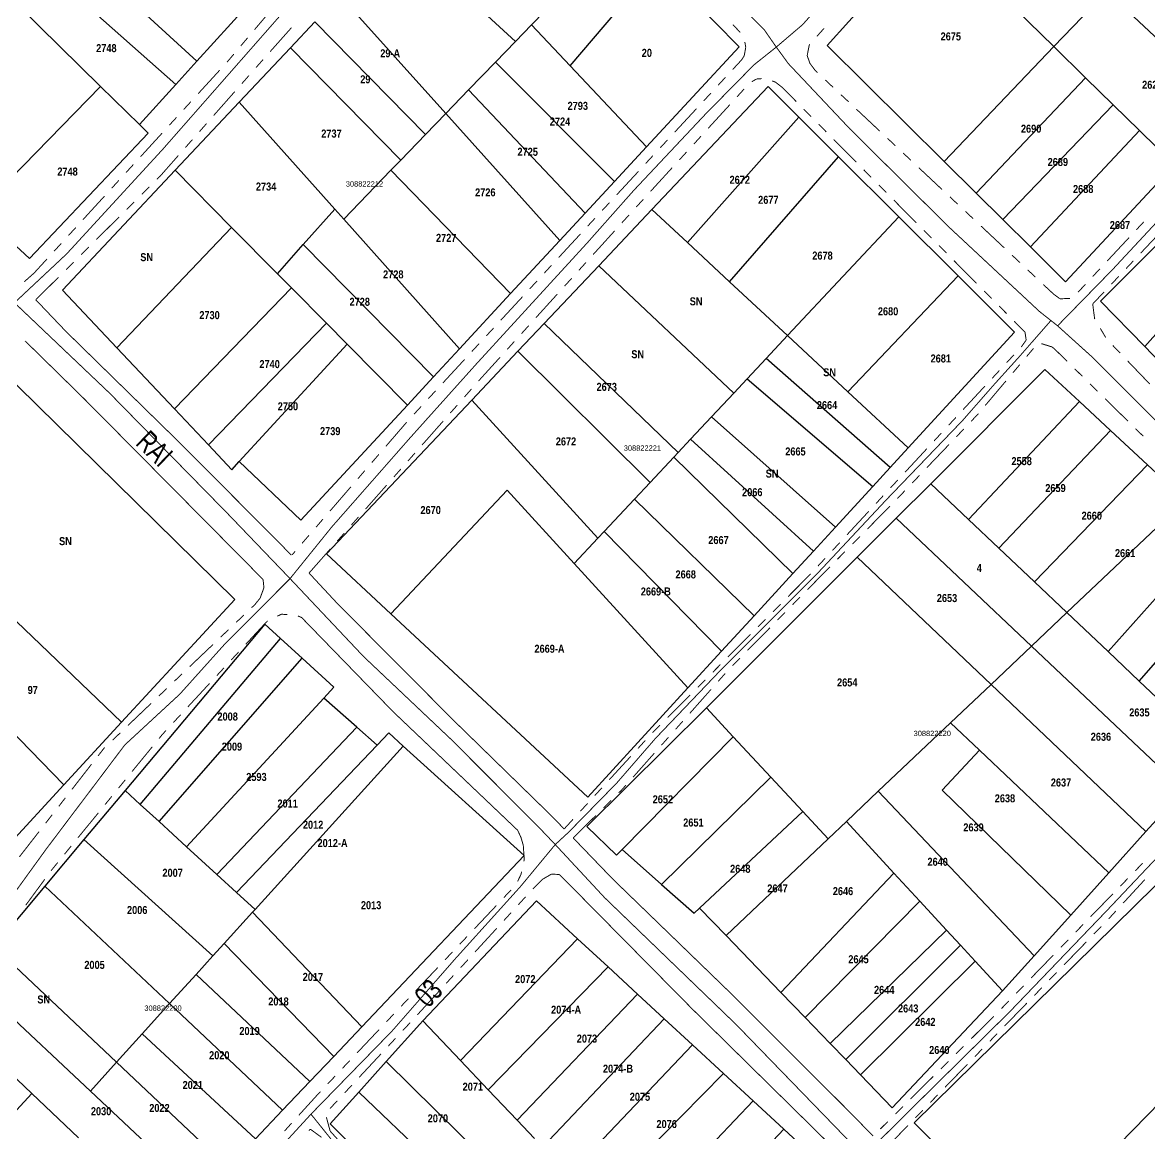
# Model space of a CAD drawing. Extents: x 204296 to 206006, y 4860262 to 4862155.
# Drawn here: x 205217.3 to 205428.5, y 4861196.7 to 4861404.8 of the extents above; entities that cross this region are included whole.
import ezdxf
from ezdxf.enums import TextEntityAlignment as Align

# ---------------------------------------------------------------- set-up
doc = ezdxf.new("R2010")
doc.units = 0
doc.header["$LTSCALE"] = 1.5
doc.header["$MEASUREMENT"] = 0
doc.linetypes.add('TRACO_25', pattern=[8, 3, -1, 1, -1, 1, -1])
for name, color, linetype in [('CD-MALHA-LOTES', 40, 'CONTINUOUS'), ('CD_TXT_QUADRA', 7, 'CONTINUOUS'), ('RU-QUADRAS', 6, 'CONTINUOUS'), ('SV-EIXO-RUA-N-PAV', 6, 'CONTINUOUS'), ('SV-EIXO-RUA-PAV', 20, 'CONTINUOUS'), ('SV-RUA-NAO-PAV-S-GUIA-C-GUIA', 7, 'CONTINUOUS'), ('SV-RUA-PAVIM-S-GUIA-C-GUIA', 7, 'CONTINUOUS'), ('SV-TXT-RUA-N-PAV-S-GUIA-C-GUIA', 7, 'CONTINUOUS'), ('SV-TXT-RUA-PAV-S-GUIA-C-GUIA', 7, 'CONTINUOUS'), ('Th_NmrPot', 1, 'CONTINUOUS')]:
    doc.layers.add(name, color=color, linetype=linetype)
doc.styles.add('ARIAL', font='ARIAL.TTF')
doc.styles.add('MONOTXT', font='ARIAL.TTF', dxfattribs={"height": 0.2})
doc.styles.get("Standard").update_dxf_attribs({"font": 'swisscbo.ttf'})

msp = doc.modelspace()

# ---------------------------------------------------------------- linework, layer by layer
at = {"layer": 'CD-MALHA-LOTES', "linetype": 'Continuous'}
for p, q in [((205387.97, 4861422.54), (205368.16, 4861400.54)), ((205410.65, 4861400.32), (205387.97, 4861422.54)), ((205287.73, 4861421.51), (205309.73, 4861401.31)), ((205250.01, 4861397.62), (205226.63, 4861418.95)), ((205319.94, 4861396.73), (205336.3, 4861415.88)), ((205351.63, 4861400.28), (205336.3, 4861415.88)), ((205222.37, 4861414.24), (205246.03, 4861393.24)), ((205320.37, 4861412.31), (205312.72, 4861404.4)), ((205276.81, 4861409.92), (205296.66, 4861387.8)), ((205420.56, 4861410.67), (205410.65, 4861400.32)), ((205420.56, 4861410.67), (205443.5, 4861389.12)), ((205231.96, 4861392.87), (205216.65, 4861407.91)), ((205250.01, 4861397.62), (205259.53, 4861408.07)), ((205272.13, 4861404.95), (205267.55, 4861400.09)), ((205292.86, 4861383.87), (205272.13, 4861404.95)), ((205312.72, 4861404.4), (205309.73, 4861401.31)), ((205319.94, 4861396.73), (205312.72, 4861404.4)), ((205309.73, 4861401.31), (205305.95, 4861397.41)), ((205267.55, 4861400.09), (205257.94, 4861389.89)), ((205288.21, 4861379.06), (205267.55, 4861400.09)), ((205334.26, 4861381.53), (205351.63, 4861400.28)), ((205368.16, 4861400.54), (205390.07, 4861378.82)), ((205390.07, 4861378.82), (205410.65, 4861400.32)), ((205410.65, 4861400.32), (205416.59, 4861394.49)), ((205246.03, 4861393.24), (205250.01, 4861397.62)), ((205305.95, 4861397.41), (205300.92, 4861392.21)), ((205328.26, 4861375.05), (205305.95, 4861397.41)), ((205334.26, 4861381.53), (205319.94, 4861396.73)), ((205209.07, 4861369.43), (205231.96, 4861392.87)), ((205231.96, 4861392.87), (205239.21, 4861385.74)), ((205239.21, 4861385.74), (205246.03, 4861393.24)), ((205357.07, 4861392.86), (205335.28, 4861369.8)), ((205362.84, 4861387.11), (205357.07, 4861392.86)), ((205416.59, 4861394.49), (205396.06, 4861372.89)), ((205416.59, 4861394.49), (205421.76, 4861389.43)), ((205300.92, 4861392.21), (205296.66, 4861387.8)), ((205322.75, 4861369.1), (205300.92, 4861392.21)), ((205257.94, 4861389.89), (205245.93, 4861377.15)), ((205275.83, 4861369.89), (205257.94, 4861389.89)), ((205421.76, 4861389.43), (205401.08, 4861367.91)), ((205421.76, 4861389.43), (205426.68, 4861384.61)), ((205296.66, 4861387.8), (205292.86, 4861383.87)), ((205318.04, 4861364.01), (205296.66, 4861387.8)), ((205341.95, 4861363.61), (205362.84, 4861387.11)), ((205370.29, 4861379.68), (205362.84, 4861387.11)), ((205218.62, 4861360.62), (205240.85, 4861384.13)), ((205240.85, 4861384.13), (205239.21, 4861385.74)), ((205426.68, 4861384.61), (205406.24, 4861362.8)), ((205426.68, 4861384.61), (205433.27, 4861378.15)), ((205288.21, 4861379.06), (205292.86, 4861383.87)), ((205328.26, 4861375.05), (205334.26, 4861381.53)), ((205286.36, 4861377.15), (205288.21, 4861379.06)), ((205349.86, 4861356.26), (205370.29, 4861379.68)), ((205381.59, 4861368.43), (205370.29, 4861379.68)), ((205390.07, 4861378.82), (205396.06, 4861372.89)), ((205412.83, 4861356.27), (205433.27, 4861378.15)), ((205245.93, 4861377.15), (205224.79, 4861354.71)), ((205256.51, 4861366.46), (205245.93, 4861377.15)), ((205277.51, 4861368.01), (205286.36, 4861377.15)), ((205286.36, 4861377.15), (205308.81, 4861354.05)), ((205322.75, 4861369.1), (205328.26, 4861375.05)), ((205396.06, 4861372.89), (205401.08, 4861367.91)), ((205438.91, 4861372.23), (205419.4, 4861352.66)), ((205209.07, 4861369.43), (205218.62, 4861360.62)), ((205269.94, 4861363.22), (205275.83, 4861369.89)), ((205275.83, 4861369.89), (205277.51, 4861368.01)), ((205335.28, 4861369.8), (205325.34, 4861359.28)), ((205335.28, 4861369.8), (205341.95, 4861363.61)), ((205277.51, 4861368.01), (205299.24, 4861343.72)), ((205318.04, 4861364.01), (205322.75, 4861369.1)), ((205360.72, 4861346.17), (205381.59, 4861368.43)), ((205392.71, 4861357.35), (205381.59, 4861368.43)), ((205401.08, 4861367.91), (205406.24, 4861362.8)), ((205234.97, 4861343.91), (205256.51, 4861366.46)), ((205265.12, 4861357.77), (205256.51, 4861366.46)), ((205446.27, 4861365.19), (205427.67, 4861344.11)), ((205265.12, 4861357.77), (205269.94, 4861363.22)), ((205269.94, 4861363.22), (205294.34, 4861338.43)), ((205308.81, 4861354.05), (205318.04, 4861364.01)), ((205341.95, 4861363.61), (205349.86, 4861356.26)), ((205406.24, 4861362.8), (205412.83, 4861356.27)), ((205325.34, 4861359.28), (205315.1, 4861348.43)), ((205350.62, 4861335.39), (205325.34, 4861359.28)), ((205267.76, 4861355.11), (205265.12, 4861357.77)), ((205372.02, 4861335.67), (205392.71, 4861357.35)), ((205403.27, 4861346.83), (205392.71, 4861357.35)), ((205224.79, 4861354.71), (205234.97, 4861343.91)), ((205245.79, 4861332.44), (205267.76, 4861355.11)), ((205274.3, 4861348.49), (205267.76, 4861355.11)), ((205349.86, 4861356.26), (205360.72, 4861346.17)), ((205299.24, 4861343.72), (205308.81, 4861354.05)), ((205419.4, 4861352.66), (205427.67, 4861344.11)), ((205252.18, 4861325.68), (205274.3, 4861348.49)), ((205278.18, 4861344.57), (205274.3, 4861348.49)), ((205315.1, 4861348.43), (205310.18, 4861343.23)), ((205315.1, 4861348.43), (205340.19, 4861324.25)), ((205356.73, 4861341.9), (205360.72, 4861346.17)), ((205360.72, 4861346.17), (205372.02, 4861335.67)), ((205383.35, 4861325.15), (205403.27, 4861346.83)), ((205234.97, 4861343.91), (205245.79, 4861332.44)), ((205257.95, 4861322.58), (205278.18, 4861344.57)), ((205289.47, 4861333.17), (205278.18, 4861344.57)), ((205427.67, 4861344.11), (205433.95, 4861337.59)), ((205294.34, 4861338.43), (205299.24, 4861343.72)), ((205310.18, 4861343.23), (205301.53, 4861334.07)), ((205310.18, 4861343.23), (205334.96, 4861318.67)), ((205356.73, 4861341.9), (205353.12, 4861338.06)), ((205379.97, 4861321.46), (205356.73, 4861341.9)), ((205212.12, 4861340.88), (205257.08, 4861296.75)), ((205408.96, 4861339.81), (205387.56, 4861318.42)), ((205415.44, 4861333.8), (205408.96, 4861339.81)), ((205289.47, 4861333.17), (205294.34, 4861338.43)), ((205353.12, 4861338.06), (205350.62, 4861335.39)), ((205353.12, 4861338.06), (205376.69, 4861317.89)), ((205350.62, 4861335.39), (205346.44, 4861330.93)), ((205372.02, 4861335.67), (205383.35, 4861325.15)), ((205301.53, 4861334.07), (205274.31, 4861305.27)), ((205325.14, 4861308.19), (205301.53, 4861334.07)), ((205394.62, 4861311.73), (205415.44, 4861333.8)), ((205421.24, 4861328.41), (205415.44, 4861333.8)), ((205245.79, 4861332.44), (205252.18, 4861325.68)), ((205269.47, 4861311.58), (205289.47, 4861333.17)), ((205346.44, 4861330.93), (205342.52, 4861326.75)), ((205346.44, 4861330.93), (205369.69, 4861310.27)), ((205400.32, 4861306.34), (205421.24, 4861328.41)), ((205428.18, 4861321.97), (205421.24, 4861328.41)), ((205252.18, 4861325.68), (205256.54, 4861321.05)), ((205342.52, 4861326.75), (205340.19, 4861324.25)), ((205342.52, 4861326.75), (205365.59, 4861305.8)), ((205379.97, 4861321.46), (205383.35, 4861325.15)), ((205339.38, 4861323.39), (205334.96, 4861318.67)), ((205340.19, 4861324.25), (205339.38, 4861323.39)), ((205339.38, 4861323.39), (205361.73, 4861301.61)), ((205256.54, 4861321.05), (205257.95, 4861322.58)), ((205257.95, 4861322.58), (205269.47, 4861311.58)), ((205376.69, 4861317.89), (205379.97, 4861321.46)), ((205406.98, 4861300.03), (205428.18, 4861321.97)), ((205435.31, 4861315.35), (205428.18, 4861321.97)), ((205334.96, 4861318.67), (205332.03, 4861315.55)), ((205308.15, 4861317.19), (205286.37, 4861294.04)), ((205320.71, 4861303.48), (205308.15, 4861317.19)), ((205369.69, 4861310.27), (205376.69, 4861317.89)), ((205387.56, 4861318.42), (205381.1, 4861311.97)), ((205387.56, 4861318.42), (205394.62, 4861311.73)), ((205332.03, 4861315.55), (205326.31, 4861309.44)), ((205332.03, 4861315.55), (205354.45, 4861293.68)), ((205413.07, 4861294.27), (205435.31, 4861315.35)), ((205365.59, 4861305.8), (205369.69, 4861310.27)), ((205381.1, 4861311.97), (205373.75, 4861304.63)), ((205406.45, 4861288), (205381.1, 4861311.97)), ((205394.62, 4861311.73), (205400.32, 4861306.34)), ((205325.14, 4861308.19), (205320.71, 4861303.48)), ((205326.31, 4861309.44), (205325.14, 4861308.19)), ((205326.31, 4861309.44), (205348.34, 4861287.02)), ((205420.78, 4861286.97), (205441.23, 4861309.86)), ((205400.32, 4861306.34), (205406.98, 4861300.03)), ((205274.31, 4861305.27), (205286.37, 4861294.04)), ((205373.75, 4861304.63), (205345.51, 4861276.41)), ((205361.73, 4861301.61), (205365.59, 4861305.8)), ((205373.75, 4861304.63), (205398.85, 4861280.81)), ((205426.61, 4861281.45), (205446.92, 4861304.57)), ((205320.71, 4861303.48), (205342.05, 4861280.18)), ((205354.45, 4861293.68), (205361.73, 4861301.61)), ((205406.98, 4861300.03), (205413.07, 4861294.27)), ((205235.86, 4861273.72), (205213.15, 4861295.53)), ((205257.08, 4861296.75), (205235.86, 4861273.72)), ((205286.37, 4861294.04), (205323.25, 4861259.71)), ((205348.34, 4861287.02), (205354.45, 4861293.68)), ((205406.45, 4861288), (205413.07, 4861294.27)), ((205413.07, 4861294.27), (205420.78, 4861286.97)), ((205262.75, 4861292.12), (205236.53, 4861260.91)), ((205265.68, 4861289.43), (205262.75, 4861292.12)), ((205239.36, 4861258.32), (205265.68, 4861289.43)), ((205269.73, 4861285.71), (205265.68, 4861289.43)), ((205342.05, 4861280.18), (205348.34, 4861287.02)), ((205406.45, 4861288), (205398.85, 4861280.81)), ((205434.94, 4861261.05), (205406.45, 4861288)), ((205420.78, 4861286.97), (205426.61, 4861281.45)), ((205242.9, 4861255.1), (205269.73, 4861285.71)), ((205275.66, 4861280.27), (205269.73, 4861285.71)), ((205202.98, 4861284.64), (205225.06, 4861262)), ((205384.44, 4861198.69), (205469.96, 4861282.72)), ((205398.85, 4861280.81), (205391.27, 4861273.63)), ((205398.85, 4861280.81), (205427.89, 4861253.23)), ((205426.61, 4861281.45), (205433.19, 4861275.22)), ((205273.78, 4861278.24), (205275.66, 4861280.27)), ((205323.25, 4861259.71), (205342.05, 4861280.18)), ((205248.05, 4861250.4), (205273.78, 4861278.24)), ((205279.97, 4861272.8), (205273.78, 4861278.24)), ((205345.4, 4861276.3), (205323.12, 4861254.19)), ((205345.51, 4861276.41), (205345.4, 4861276.3)), ((205350.54, 4861271), (205345.51, 4861276.41)), ((205225.06, 4861262), (205235.86, 4861273.72)), ((205253.72, 4861245.22), (205279.97, 4861272.8)), ((205283.78, 4861269.44), (205279.97, 4861272.8)), ((205377.72, 4861260.79), (205391.27, 4861273.63)), ((205391.27, 4861273.63), (205396.69, 4861268.49)), ((205285.97, 4861271.73), (205283.78, 4861269.44)), ((205288.69, 4861269.27), (205285.97, 4861271.73)), ((205329.74, 4861249.91), (205350.54, 4861271)), ((205357.58, 4861263.44), (205350.54, 4861271)), ((205257.42, 4861241.84), (205283.78, 4861269.44)), ((205260.91, 4861238.66), (205288.69, 4861269.27)), ((205311.37, 4861248.78), (205288.69, 4861269.27)), ((205396.69, 4861268.49), (205389.69, 4861261.02)), ((205396.69, 4861268.49), (205420.94, 4861245.5)), ((205214.48, 4861250.52), (205225.06, 4861262)), ((205337.11, 4861243.35), (205357.58, 4861263.44)), ((205363.57, 4861257), (205357.58, 4861263.44)), ((205236.53, 4861260.91), (205228.82, 4861251.74)), ((205236.53, 4861260.91), (205239.36, 4861258.32)), ((205371.76, 4861255.15), (205377.72, 4861260.79)), ((205406.94, 4861229.96), (205377.72, 4861260.79)), ((205389.69, 4861261.02), (205413.78, 4861237.55)), ((205427.89, 4861253.23), (205434.94, 4861261.05)), ((205239.36, 4861258.32), (205242.9, 4861255.1)), ((205344.23, 4861238.9), (205363.57, 4861257)), ((205368.32, 4861251.89), (205363.57, 4861257)), ((205368.32, 4861251.89), (205371.76, 4861255.15)), ((205380.66, 4861245.47), (205371.76, 4861255.15)), ((205242.9, 4861255.1), (205248.05, 4861250.4)), ((205323.12, 4861254.19), (205328.66, 4861248.82)), ((205420.94, 4861245.5), (205427.89, 4861253.23)), ((205228.82, 4861251.74), (205221.52, 4861243.04)), ((205253.01, 4861229.95), (205228.82, 4861251.74)), ((205349.19, 4861233.77), (205368.32, 4861251.89)), ((205248.05, 4861250.4), (205253.72, 4861245.22)), ((205328.66, 4861248.82), (205329.74, 4861249.91)), ((205329.74, 4861249.91), (205337.11, 4861243.35)), ((205280.91, 4861216.67), (205311.37, 4861248.78)), ((205253.72, 4861245.22), (205257.42, 4861241.84)), ((205380.66, 4861245.47), (205359.48, 4861223.11)), ((205385.53, 4861240.19), (205380.66, 4861245.47)), ((205413.78, 4861237.55), (205420.94, 4861245.5)), ((205221.52, 4861243.04), (205211.97, 4861231.68)), ((205244.88, 4861221), (205221.52, 4861243.04)), ((205337.11, 4861243.35), (205343.2, 4861237.93)), ((205257.42, 4861241.84), (205260.91, 4861238.66)), ((205260.91, 4861238.66), (205260.43, 4861238.13)), ((205313.67, 4861240.24), (205292.34, 4861217.75)), ((205321.33, 4861233.16), (205313.67, 4861240.24)), ((205343.2, 4861237.93), (205344.23, 4861238.9)), ((205344.23, 4861238.9), (205349.19, 4861233.77)), ((205385.53, 4861240.19), (205364.02, 4861218.4)), ((205390.51, 4861234.78), (205385.53, 4861240.19)), ((205260.43, 4861238.13), (205255.14, 4861232.3)), ((205260.43, 4861238.13), (205280.91, 4861216.67)), ((205406.94, 4861229.96), (205413.78, 4861237.55)), ((205368.7, 4861213.56), (205390.51, 4861234.78)), ((205393.14, 4861231.93), (205390.51, 4861234.78)), ((205255.14, 4861232.3), (205253.01, 4861229.95)), ((205255.14, 4861232.3), (205275.64, 4861211.11)), ((205299.42, 4861210.32), (205321.33, 4861233.16)), ((205327.07, 4861227.87), (205321.33, 4861233.16)), ((205349.19, 4861233.77), (205359.48, 4861223.11)), ((205393.14, 4861231.93), (205371.61, 4861210.54)), ((205395.88, 4861228.96), (205393.14, 4861231.93)), ((205234.93, 4861210.03), (205211.97, 4861231.68)), ((205253.01, 4861229.95), (205249.84, 4861226.46)), ((205401, 4861223.4), (205406.94, 4861229.96)), ((205458.05, 4861230.64), (205405.87, 4861177.35)), ((205304.61, 4861204.87), (205327.07, 4861227.87)), ((205332.61, 4861222.76), (205327.07, 4861227.87)), ((205395.88, 4861228.96), (205374.41, 4861207.64)), ((205401, 4861223.4), (205395.88, 4861228.96)), ((205230.03, 4861204.62), (205207.17, 4861226.06)), ((205249.84, 4861226.46), (205244.88, 4861221)), ((205249.84, 4861226.46), (205271.15, 4861206.38)), ((205310.02, 4861199.19), (205332.61, 4861222.76)), ((205337.61, 4861218.15), (205332.61, 4861222.76)), ((205359.48, 4861223.11), (205364.02, 4861218.4)), ((205380.35, 4861201.49), (205401, 4861223.4)), ((205244.88, 4861221), (205239.73, 4861215.32)), ((205244.88, 4861221), (205266.06, 4861201.02)), ((205291.78, 4861217.16), (205285.5, 4861210.16)), ((205292.34, 4861217.75), (205291.78, 4861217.16)), ((205292.34, 4861217.75), (205299.42, 4861210.32)), ((205314.82, 4861194.16), (205337.61, 4861218.15)), ((205342.87, 4861213.29), (205337.61, 4861218.15)), ((205364.02, 4861218.4), (205368.7, 4861213.56)), ((205234.93, 4861210.03), (205239.73, 4861215.32)), ((205239.73, 4861215.32), (205260.96, 4861195.64)), ((205275.64, 4861211.11), (205280.91, 4861216.67)), ((205319.75, 4861188.98), (205342.87, 4861213.29)), ((205348.73, 4861207.89), (205342.87, 4861213.29)), ((205368.7, 4861213.56), (205371.61, 4861210.54)), ((205271.15, 4861206.38), (205275.64, 4861211.11)), ((205213.5, 4861209.48), (205219.06, 4861204.19)), ((205234.93, 4861210.03), (205230.03, 4861204.62)), ((205234.93, 4861210.03), (205255.87, 4861190.28)), ((205285.5, 4861210.16), (205280.35, 4861204.43)), ((205285.5, 4861210.16), (205306.9, 4861189.09)), ((205299.42, 4861210.32), (205304.61, 4861204.87)), ((205371.61, 4861210.54), (205374.41, 4861207.64)), ((205324.81, 4861183.67), (205348.73, 4861207.89)), ((205354.25, 4861202.8), (205348.73, 4861207.89)), ((205374.41, 4861207.64), (205380.35, 4861201.49)), ((205230.03, 4861204.62), (205250.91, 4861185.04)), ((205266.06, 4861201.02), (205271.15, 4861206.38)), ((205280.35, 4861204.43), (205275.01, 4861198.48)), ((205280.35, 4861204.43), (205296.35, 4861189.11)), ((205304.61, 4861204.87), (205310.02, 4861199.19)), ((205219.06, 4861204.19), (205198.64, 4861181.96)), ((205219.06, 4861204.19), (205227.83, 4861195.86)), ((205330.46, 4861177.75), (205354.25, 4861202.8)), ((205360.03, 4861197.46), (205354.25, 4861202.8)), ((205260.96, 4861195.64), (205266.06, 4861201.02)), ((205275.01, 4861198.48), (205290.62, 4861183.04)), ((205310.02, 4861199.19), (205313.3, 4861195.75)), ((205405.87, 4861177.35), (205384.44, 4861198.69)), ((205335.86, 4861172.07), (205360.03, 4861197.46)), ((205367.92, 4861190.18), (205360.03, 4861197.46))]:
    msp.add_line(p, q, dxfattribs=at)
at = {"layer": 'RU-QUADRAS', "linetype": 'Continuous', "const_width": 0.01}
for points in [[(205368.16, 4861400.54), (205387.97, 4861422.54), (205397.12, 4861432.69), (205414.21, 4861451.67), (205419.44, 4861457.48), (205426.88, 4861465.75), (205431.49, 4861470.86), (205437.02, 4861477.01), (205443.42, 4861484.11), (205449.19, 4861490.51), (205473.3, 4861465.77), (205494.63, 4861443.89), (205476.73, 4861424.71), (205470.31, 4861417.83), (205465.08, 4861412.23), (205450.24, 4861396.34), (205443.5, 4861389.12), (205433.27, 4861378.15), (205412.83, 4861356.27), (205406.24, 4861362.8), (205401.08, 4861367.91), (205396.06, 4861372.89), (205390.07, 4861378.82), (205368.16, 4861400.54)], [(205274.31, 4861305.27), (205301.53, 4861334.07), (205310.18, 4861343.23), (205315.1, 4861348.43), (205325.34, 4861359.28), (205335.28, 4861369.8), (205357.07, 4861392.86), (205362.84, 4861387.11), (205370.29, 4861379.68), (205381.59, 4861368.43), (205392.71, 4861357.35), (205403.27, 4861346.83), (205383.35, 4861325.15), (205379.97, 4861321.46), (205376.69, 4861317.89), (205369.69, 4861310.27), (205365.59, 4861305.8), (205361.73, 4861301.61), (205354.45, 4861293.68), (205348.34, 4861287.02), (205342.05, 4861280.18), (205323.25, 4861259.71), (205286.37, 4861294.04), (205274.31, 4861305.27)], [(205130.16, 4861250.13), (205148.48, 4861270.41), (205152.11, 4861274.44), (205160.39, 4861283.6), (205181.35, 4861306.81), (205190.66, 4861317.12), (205212.12, 4861340.88), (205257.08, 4861296.75), (205235.86, 4861273.72), (205225.06, 4861262), (205214.48, 4861250.52), (205209.99, 4861245.65), (205205.91, 4861241.21), (205194.97, 4861229.34), (205197.76, 4861226.87), (205175.38, 4861203.84), (205144.95, 4861234.99), (205135.89, 4861244.26), (205130.16, 4861250.13)], [(205384.44, 4861198.69), (205469.96, 4861282.72), (205489.75, 4861263.01), (205511.05, 4861241.79), (205479.41, 4861210.06), (205426.41, 4861156.9), (205405.87, 4861177.35), (205384.44, 4861198.69)], [(205275.01, 4861198.48), (205280.35, 4861204.43), (205285.5, 4861210.16), (205291.78, 4861217.16), (205292.34, 4861217.75), (205313.67, 4861240.24), (205321.33, 4861233.16), (205327.07, 4861227.87), (205332.61, 4861222.76), (205337.61, 4861218.15), (205342.87, 4861213.29), (205348.73, 4861207.89), (205354.25, 4861202.8), (205360.03, 4861197.46), (205367.92, 4861190.18), (205342.3, 4861165.32), (205336.63, 4861159.82), (205325.26, 4861148.78), (205295.99, 4861177.74), (205290.62, 4861183.04), (205275.01, 4861198.48)]]:
    msp.add_lwpolyline(points, close=True, dxfattribs=at)
for points in [[(205336.3, 4861415.88), (205351.63, 4861400.28), (205334.26, 4861381.53), (205328.26, 4861375.05), (205322.75, 4861369.1), (205318.04, 4861364.01), (205308.81, 4861354.05), (205299.24, 4861343.72), (205294.34, 4861338.43), (205289.47, 4861333.17), (205269.47, 4861311.58), (205257.95, 4861322.58), (205256.54, 4861321.05), (205252.18, 4861325.68), (205245.79, 4861332.44), (205234.97, 4861343.91), (205224.79, 4861354.71), (205224.79, 4861354.71), (205245.93, 4861377.15), (205257.94, 4861389.89), (205267.55, 4861400.09), (205272.13, 4861404.95)], [(205259.53, 4861408.07), (205250.01, 4861397.62), (205246.03, 4861393.24), (205239.21, 4861385.74), (205240.85, 4861384.13), (205218.62, 4861360.62), (205209.07, 4861369.43), (205194.25, 4861383.09), (205188.22, 4861388.65), (205183.19, 4861393.29), (205176.66, 4861399.31), (205172.6, 4861403.05), (205168.6, 4861406.73)], [(205433.95, 4861337.59), (205427.67, 4861344.11), (205419.4, 4861352.66), (205419.4, 4861352.66), (205438.91, 4861372.23)], [(205434.94, 4861261.05), (205427.89, 4861253.23), (205420.94, 4861245.5), (205413.78, 4861237.55), (205406.94, 4861229.96), (205401, 4861223.4), (205380.35, 4861201.49), (205374.41, 4861207.64), (205371.61, 4861210.54), (205368.7, 4861213.56), (205364.02, 4861218.4), (205359.48, 4861223.11), (205349.19, 4861233.77), (205344.23, 4861238.9), (205343.2, 4861237.93), (205337.11, 4861243.35), (205329.74, 4861249.91), (205328.66, 4861248.82), (205323.12, 4861254.19), (205323.12, 4861254.19), (205345.41, 4861276.31), (205345.51, 4861276.41), (205373.75, 4861304.63), (205381.1, 4861311.97), (205387.56, 4861318.42), (205408.96, 4861339.81), (205415.44, 4861333.8), (205421.24, 4861328.41), (205428.18, 4861321.97), (205435.31, 4861315.35)], [(205212.12, 4861231.85), (205221.52, 4861243.04), (205228.82, 4861251.74), (205236.53, 4861260.91), (205262.75, 4861292.12), (205265.68, 4861289.43), (205269.73, 4861285.71), (205275.66, 4861280.27), (205273.78, 4861278.24), (205279.97, 4861272.8), (205283.78, 4861269.44), (205285.97, 4861271.73), (205288.69, 4861269.27), (205311.37, 4861248.78), (205280.91, 4861216.67), (205275.64, 4861211.11), (205271.15, 4861206.38), (205266.06, 4861201.02), (205260.96, 4861195.64)]]:
    msp.add_lwpolyline(points, dxfattribs=at)
at = {"layer": 'SV-EIXO-RUA-N-PAV', "const_width": 0.18, "flags": 128}
for points in [[(205056.79, 4861179.03), (205087.46, 4861211.29), (205114.77, 4861240.19), (205122.79, 4861248.22), (205142.88, 4861271.46), (205156.73, 4861286.5), (205176.12, 4861310.05), (205200.67, 4861336.17), (205212.94, 4861349.63), (205215.81, 4861352.33), (205225.6, 4861361.5), (205243.61, 4861381.1), (205269.34, 4861410.39), (205291.9, 4861434.53), (205304.17, 4861448.39), (205307.01, 4861451.86), (205312.48, 4861458.68), (205327.92, 4861476.09), (205344.94, 4861494.89), (205384.52, 4861538.83)], [(205106.7, 4861125.54), (205125.86, 4861144.6), (205153.17, 4861172.7), (205175.36, 4861196.3), (205203.04, 4861226.33), (205213.53, 4861238.6), (205221.84, 4861250.08), (205236.49, 4861269.48), (205246.78, 4861278.98), (205255.49, 4861288.67), (205267.46, 4861300.64), (205275.28, 4861310.32), (205289.8, 4861326.84), (205302.36, 4861340.84), (205323.09, 4861363.47), (205331.88, 4861373.38), (205345.34, 4861387.69), (205354.44, 4861396.93), (205358.6, 4861400.24), (205363.54, 4861404.45), (205393.23, 4861437.7), (205417.97, 4861463.62), (205443.3, 4861490.54)], [(205411.33, 4861348.01), (205421.66, 4861358.58), (205432.66, 4861370.4), (205445.71, 4861385.11), (205463.31, 4861404.36), (205475.68, 4861418.1), (205494.38, 4861436.25)], [(205435.56, 4861324.39), (205417.67, 4861342.29), (205411.33, 4861348.01), (205410.08, 4861349), (205407.95, 4861350.68), (205390.99, 4861366.49), (205372.37, 4861384.94), (205360.88, 4861397.12), (205358.6, 4861400.24), (205356.3, 4861403.55), (205345.27, 4861414.4)], [(205410.08, 4861349), (205404.06, 4861342.13), (205399.45, 4861337.03), (205393.51, 4861330.26), (205379.3, 4861315.49), (205366.44, 4861301.75), (205347.87, 4861283.17), (205335.98, 4861270.73), (205328.69, 4861262.33), (205319.68, 4861253.13), (205317.17, 4861250.81), (205310.66, 4861242.95), (205298.44, 4861229.42), (205286.6, 4861215.89), (205271.38, 4861200.29), (205256.9, 4861184.5)], [(205439.58, 4861258.54), (205420.75, 4861238.63), (205402.36, 4861219.48), (205386.56, 4861203.9), (205374.98, 4861192.43)], [(205271.38, 4861200.29), (205275.13, 4861195.63), (205281.77, 4861188.66), (205295.05, 4861174.23), (205307.66, 4861161.12), (205317.45, 4861150.66), (205326.08, 4861141.87)]]:
    msp.add_lwpolyline(points, dxfattribs=at)
at = {"layer": 'SV-EIXO-RUA-PAV', "const_width": 0.18, "flags": 128}
msp.add_lwpolyline([(205374.98, 4861192.43), (205351.1, 4861217.06), (205326.42, 4861240.86), (205317.17, 4861250.81), (205313.85, 4861254.3), (205297.55, 4861270.61), (205281.24, 4861286.04), (205267.46, 4861300.64), (205255.67, 4861312.92), (205233.63, 4861335.4), (205215.81, 4861352.33), (205190.59, 4861377.53), (205163.1, 4861404.78), (205154.38, 4861413.48), (205135.12, 4861432.59), (205106.05, 4861459.31), (205104.4, 4861460.97), (205082.67, 4861482.84), (205055.56, 4861508.65), (205053.69, 4861510.61), (205030.66, 4861532.87), (205001.25, 4861562.71), (204999.34, 4861564.65), (204980.41, 4861584)], dxfattribs=at)
at = {"layer": 'SV-RUA-NAO-PAV-S-GUIA-C-GUIA', "linetype": 'TRACO_25', "const_width": 0.18, "flags": 128}
for points in [[(205264.68, 4861408.08), (205260.8, 4861403.5)], [(205263.73, 4861399.39), (205267.72, 4861403.87)], [(205350.47, 4861404.43), (205351.16, 4861403.71)], [(205351.16, 4861403.71), (205351.81, 4861403.02)], [(205351.81, 4861403.02), (205351.84, 4861402.97)], [(205367.55, 4861403.75), (205366.22, 4861402.26)], [(205259.51, 4861401.98), (205258.22, 4861400.45)], [(205352.7, 4861401.2), (205352.88, 4861400.22)], [(205256.92, 4861398.92), (205256.28, 4861398.16)], [(205352.7, 4861399.23), (205352.58, 4861398.59)], [(205352.88, 4861400.21), (205352.7, 4861399.23)], [(205352.88, 4861400.22), (205352.88, 4861400.21)], [(205364.43, 4861398.84), (205364.39, 4861398.64)], [(205364.78, 4861400.63), (205364.43, 4861398.84)], [(205364.89, 4861400.76), (205364.78, 4861400.63)], [(205255.7, 4861397.48), (205255.63, 4861397.4)], [(205256.28, 4861398.16), (205255.7, 4861397.48)], [(205261.08, 4861396.4), (205261.3, 4861396.65)], [(205261.3, 4861396.65), (205262.4, 4861397.9)], [(205352.08, 4861397.82), (205350.43, 4861396.04)], [(205352.39, 4861398.3), (205352.08, 4861397.82)], [(205352.58, 4861398.59), (205352.39, 4861398.3)], [(205364.39, 4861398.64), (205364.66, 4861397.89)], [(205364.66, 4861397.89), (205364.91, 4861397.19)], [(205364.91, 4861397.19), (205365.66, 4861396.18)], [(205254.28, 4861395.92), (205250.23, 4861391.5)], [(205258.43, 4861393.4), (205259.75, 4861394.9)], [(205349.07, 4861394.57), (205347.71, 4861393.1)], [(205365.66, 4861396.18), (205365.81, 4861395.97)], [(205365.81, 4861395.97), (205366.33, 4861395.44)], [(205351.24, 4861390.92), (205352.59, 4861392.4)], [(205354.03, 4861393.76), (205354.9, 4861394.26)], [(205354.9, 4861394.26), (205354.91, 4861394.26)], [(205354.91, 4861394.26), (205355.89, 4861394.33)], [(205357.81, 4861393.9), (205358.45, 4861393.67)], [(205358.45, 4861393.67), (205359.49, 4861392.86)], [(205359.49, 4861392.86), (205359.64, 4861392.74)], [(205359.64, 4861392.74), (205360.01, 4861392.38)], [(205360.01, 4861392.38), (205362.33, 4861390.04)], [(205367.79, 4861394.07), (205369.25, 4861392.7)], [(205253.13, 4861387.41), (205257.1, 4861391.9)], [(205346.36, 4861391.63), (205345, 4861390.17)], [(205370.71, 4861391.33), (205372.17, 4861389.97)], [(205248.88, 4861390.02), (205247.53, 4861388.55)], [(205343.64, 4861388.7), (205339.56, 4861384.3)], [(205345.84, 4861385.02), (205349.89, 4861389.44)], [(205363.74, 4861388.62), (205365.14, 4861387.2)], [(205373.62, 4861388.6), (205378, 4861384.49)], [(205246.18, 4861387.07), (205244.83, 4861385.6)], [(205243.48, 4861384.12), (205239.43, 4861379.69)], [(205250.49, 4861384.41), (205251.81, 4861385.91)], [(205366.55, 4861385.78), (205367.96, 4861384.35)], [(205247.84, 4861381.41), (205249.16, 4861382.91)], [(205338.2, 4861382.83), (205336.84, 4861381.36)], [(205343.14, 4861382.06), (205344.49, 4861383.54)], [(205369.37, 4861382.93), (205373.59, 4861378.67)], [(205379.46, 4861383.13), (205380.92, 4861381.76)], [(205243.08, 4861376.02), (205246.51, 4861379.91)], [(205335.48, 4861379.9), (205334.12, 4861378.43)], [(205340.44, 4861379.11), (205341.79, 4861380.59)], [(205382.38, 4861380.39), (205383.84, 4861379.02)], [(205238.08, 4861378.22), (205236.73, 4861376.74)], [(205335.04, 4861373.21), (205339.09, 4861377.64)], [(205385.3, 4861377.65), (205389.67, 4861373.55)], [(205242.5, 4861375.45), (205243.08, 4861376.02)], [(205332.77, 4861376.96), (205328.69, 4861372.56)], [(205375, 4861377.25), (205376.4, 4861375.83)], [(205235.38, 4861375.27), (205234.03, 4861373.79)], [(205239.67, 4861372.63), (205241.09, 4861374.04)], [(205377.81, 4861374.41), (205379.22, 4861372.99)], [(205232.68, 4861372.31), (205228.63, 4861367.89)], [(205236.83, 4861369.81), (205238.25, 4861371.22)], [(205332.35, 4861370.26), (205333.69, 4861371.73)], [(205380.63, 4861371.57), (205382.03, 4861370.15)], [(205391.13, 4861372.18), (205392.59, 4861370.81)], [(205327.33, 4861371.09), (205325.97, 4861369.62)], [(205382.03, 4861370.15), (205382.42, 4861369.76)], [(205382.42, 4861369.76), (205384.85, 4861367.31)], [(205394.05, 4861369.45), (205395.51, 4861368.08)], [(205231.15, 4861364.17), (205235.41, 4861368.4)], [(205324.61, 4861368.16), (205323.25, 4861366.69)], [(205329.65, 4861367.3), (205331, 4861368.78)], [(205426.1, 4861366.01), (205427.46, 4861367.47)], [(205227.28, 4861366.41), (205225.93, 4861364.94)], [(205321.89, 4861365.22), (205321.22, 4861364.49)], [(205324.28, 4861361.37), (205328.31, 4861365.81)], [(205386.27, 4861365.89), (205387.68, 4861364.47)], [(205396.97, 4861366.71), (205401.34, 4861362.61)], [(205431.03, 4861366), (205426.91, 4861361.64)], [(205224.58, 4861363.46), (205223.23, 4861361.99)], [(205228.32, 4861361.35), (205229.74, 4861362.76)], [(205320.82, 4861364.06), (205317.82, 4861360.82)], [(205321.22, 4861364.49), (205320.82, 4861364.06)], [(205389.09, 4861363.06), (205390.5, 4861361.64)], [(205420.63, 4861360.16), (205424.73, 4861364.55)], [(205402.8, 4861361.24), (205404.26, 4861359.87)], [(205221.88, 4861360.51), (205219.85, 4861358.3)], [(205225.48, 4861358.53), (205226.9, 4861359.94)], [(205316.46, 4861359.35), (205315.11, 4861357.88)], [(205321.59, 4861358.41), (205322.94, 4861359.89)], [(205391.91, 4861360.22), (205396.14, 4861355.97)], [(205417.9, 4861357.24), (205419.27, 4861358.7)], [(205425.54, 4861360.19), (205424.17, 4861358.73)], [(205219.55, 4861357.96), (205217.65, 4861356.27)], [(205219.85, 4861358.3), (205219.55, 4861357.96)], [(205219.8, 4861352.89), (205224.06, 4861357.12)], [(205318.91, 4861355.44), (205320.25, 4861356.92)], [(205405.72, 4861358.5), (205407.18, 4861357.13)], [(205422.8, 4861357.28), (205421.42, 4861355.82)], [(205313.75, 4861356.41), (205312.39, 4861354.94)], [(205397.55, 4861354.55), (205398.96, 4861353.13)], [(205408.64, 4861355.76), (205410.1, 4861354.4)], [(205410.1, 4861354.4), (205410.54, 4861353.98)], [(205415.17, 4861354.32), (205416.54, 4861355.78)], [(205420.05, 4861354.37), (205417.99, 4861352.19)], [(205311.04, 4861353.47), (205306.96, 4861349.06)], [(205313.53, 4861349.52), (205317.56, 4861353.96)], [(205410.54, 4861353.98), (205411.66, 4861353.16)], [(205411.66, 4861353.16), (205411.76, 4861353.08)], [(205411.76, 4861353.08), (205413.64, 4861353.13)], [(205400.37, 4861351.71), (205401.78, 4861350.29)], [(205417.99, 4861352.19), (205417.91, 4861352.1)], [(205417.91, 4861352.1), (205418.15, 4861350.24)], [(205418.15, 4861350.24), (205418.27, 4861349.32)], [(205310.85, 4861346.55), (205312.19, 4861348.04)], [(205403.19, 4861348.88), (205404.6, 4861347.46)], [(205418.27, 4861349.32), (205418.31, 4861349.26)], [(205418.27, 4861349.32), (205418.27, 4861349.32)], [(205305.61, 4861347.59), (205304.25, 4861346.13)], [(205404.6, 4861347.46), (205405.22, 4861346.83)], [(205405.22, 4861346.83), (205405.38, 4861345.73)], [(205419.33, 4861347.54), (205420.35, 4861345.82)], [(205217.76, 4861345.13), (205217.9, 4861345.08)], [(205302.89, 4861344.66), (205301.53, 4861343.19)], [(205308.16, 4861343.59), (205309.5, 4861345.07)], [(205405.44, 4861345.34), (205404.51, 4861344.03)], [(205405.38, 4861345.73), (205405.44, 4861345.34)], [(205405.53, 4861342.26), (205406.82, 4861343.79)], [(205408.3, 4861344.67), (205410.21, 4861344.08)], [(205410.21, 4861344.08), (205410.3, 4861344.06)], [(205410.3, 4861344.06), (205410.98, 4861343.46)], [(205421.68, 4861344.33), (205423.06, 4861342.89)], [(205300.18, 4861341.72), (205296.11, 4861337.31)], [(205303.04, 4861337.95), (205306.82, 4861342.11)], [(205403.14, 4861342.57), (205401.78, 4861341.11)], [(205410.98, 4861343.46), (205413.12, 4861341.35)], [(205400.42, 4861339.64), (205399.06, 4861338.17)], [(205402.95, 4861339.21), (205404.24, 4861340.74)], [(205414.55, 4861339.95), (205415.97, 4861338.55)], [(205424.45, 4861341.44), (205428.6, 4861337.11)], [(205302.79, 4861337.66), (205303.04, 4861337.95)], [(205397.78, 4861333.1), (205401.65, 4861337.68)], [(205294.75, 4861335.84), (205293.39, 4861334.37)], [(205300.14, 4861334.66), (205301.46, 4861336.16)], [(205397.7, 4861336.71), (205393.62, 4861332.31)], [(205417.4, 4861337.15), (205418.83, 4861335.74)], [(205420.25, 4861334.34), (205424.53, 4861330.13)], [(205292.03, 4861332.9), (205290.68, 4861331.44)], [(205297.49, 4861331.66), (205298.82, 4861333.16)], [(205395.81, 4861330.84), (205396.29, 4861331.33)], [(205396.29, 4861331.33), (205396.49, 4861331.57)], [(205289.33, 4861329.96), (205285.41, 4861325.42)], [(205292.2, 4861325.67), (205296.17, 4861330.16)], [(205392.26, 4861330.84), (205390.9, 4861329.38)], [(205395.12, 4861330.11), (205395.81, 4861330.84)], [(205389.54, 4861327.91), (205388.18, 4861326.44)], [(205392.36, 4861327.22), (205393.74, 4861328.67)], [(205425.95, 4861328.73), (205427.38, 4861327.33)], [(205386.82, 4861324.98), (205382.74, 4861320.58)], [(205386.83, 4861321.44), (205390.98, 4861325.77)], [(205284.1, 4861323.91), (205282.79, 4861322.39)], [(205289.55, 4861322.67), (205290.87, 4861324.17)], [(205281.48, 4861320.88), (205280.18, 4861319.36)], [(205286.9, 4861319.67), (205288.23, 4861321.17)], [(205381.37, 4861319.11), (205380.01, 4861317.65)], [(205384.07, 4861318.54), (205385.45, 4861319.99)], [(205278.87, 4861317.85), (205274.95, 4861313.31)], [(205281.61, 4861313.67), (205285.58, 4861318.17)], [(205381.31, 4861315.65), (205382.69, 4861317.1)], [(205375.69, 4861309.95), (205379.91, 4861314.22)], [(205378.65, 4861316.18), (205377.29, 4861314.71)], [(205278.96, 4861310.68), (205280.28, 4861312.18)], [(205375.93, 4861313.25), (205371.85, 4861308.85)], [(205273.64, 4861311.8), (205272.33, 4861310.28)], [(205271.02, 4861308.77), (205269.72, 4861307.26)], [(205276.31, 4861307.68), (205277.64, 4861309.18)], [(205372.88, 4861307.11), (205374.28, 4861308.53)], [(205268.41, 4861305.74), (205267.85, 4861305.1)], [(205271.02, 4861301.68), (205274.99, 4861306.18)], [(205370.49, 4861307.38), (205369.13, 4861305.92)], [(205367.77, 4861304.45), (205366.41, 4861302.99)], [(205370.06, 4861304.27), (205371.47, 4861305.69)], [(205365.05, 4861301.52), (205360.81, 4861297.27)], [(205367.25, 4861301.42), (205367.87, 4861302.05)], [(205367.87, 4861302.05), (205368.66, 4861302.85)], [(205262.41, 4861300.45), (205262.51, 4861299.46)], [(205262.51, 4861299.46), (205262.56, 4861298.94)], [(205364.44, 4861298.57), (205367.25, 4861301.42)], [(205262.06, 4861297.55), (205261.87, 4861297.01)], [(205262.56, 4861298.94), (205262.06, 4861297.55)], [(205260.9, 4861295.81), (205260.26, 4861295.2)], [(205260.92, 4861295.83), (205260.9, 4861295.81)], [(205260.97, 4861295.9), (205260.92, 4861295.83)], [(205261.87, 4861297.01), (205260.97, 4861295.9)], [(205359.4, 4861295.85), (205357.99, 4861294.44)], [(205361.64, 4861295.73), (205363.04, 4861297.15)], [(205258.81, 4861293.82), (205257.36, 4861292.44)], [(205265.06, 4861293.59), (205265.83, 4861293.97)], [(205265.83, 4861293.97), (205266.97, 4861293.9)], [(205268.93, 4861293.65), (205269.64, 4861293.34)], [(205358.83, 4861292.88), (205360.23, 4861294.3)], [(205255.91, 4861291.06), (205254.46, 4861289.68)], [(205259.16, 4861288.34), (205262.56, 4861292.01)], [(205262.56, 4861292.01), (205263.14, 4861292.63)], [(205263.14, 4861292.63), (205263.27, 4861292.7)], [(205353.21, 4861287.18), (205357.42, 4861291.45)], [(205356.58, 4861293.02), (205355.17, 4861291.6)], [(205353.76, 4861290.19), (205349.52, 4861285.93)], [(205253.02, 4861288.3), (205248.67, 4861284.17)], [(205256.44, 4861285.4), (205257.8, 4861286.87)], [(205350.41, 4861284.33), (205351.81, 4861285.75)], [(205247.22, 4861282.79), (205245.77, 4861281.41)], [(205253.73, 4861282.46), (205255.09, 4861283.93)], [(205348.11, 4861284.52), (205346.7, 4861283.1)], [(205347.7, 4861281.38), (205349.03, 4861282.88)], [(205248.29, 4861276.59), (205252.37, 4861281)], [(205345.29, 4861281.68), (205343.88, 4861280.27)], [(205244.33, 4861280.03), (205242.88, 4861278.65)], [(205342.47, 4861278.85), (205338.23, 4861274.6)], [(205342.39, 4861275.4), (205346.37, 4861279.89)], [(205241.43, 4861277.27), (205237.08, 4861273.13)], [(205245.58, 4861273.66), (205246.94, 4861275.13)], [(205243.54, 4861271.46), (205244.22, 4861272.19)], [(205336.82, 4861273.18), (205335.41, 4861271.76)], [(205339.73, 4861272.41), (205341.06, 4861273.91)], [(205235.64, 4861271.75), (205234.19, 4861270.37)], [(205242.91, 4861270.68), (205243.54, 4861271.46)], [(205334.04, 4861270.31), (205332.69, 4861268.83)], [(205337.07, 4861269.42), (205338.4, 4861270.92)], [(205232.55, 4861268.81), (205231.48, 4861267.44)], [(205232.74, 4861268.99), (205232.55, 4861268.81)], [(205237.84, 4861264.49), (205241.64, 4861269.13)], [(205331.76, 4861263.44), (205335.74, 4861267.93)], [(205230.25, 4861265.86), (205226.57, 4861261.13)], [(205331.34, 4861267.36), (205327.28, 4861262.94)], [(205235.31, 4861261.39), (205236.58, 4861262.94)], [(205325.93, 4861261.46), (205324.58, 4861259.99)], [(205329.59, 4861261), (205330.43, 4861261.95)], [(205225.34, 4861259.55), (205224.11, 4861257.97)], [(205232.78, 4861258.29), (205234.05, 4861259.84)], [(205329.07, 4861260.49), (205329.59, 4861261)], [(205323.23, 4861258.52), (205321.87, 4861257.04)], [(205326.22, 4861257.68), (205327.64, 4861259.08)], [(205222.88, 4861256.4), (205221.65, 4861254.82)], [(205227.72, 4861252.1), (205231.52, 4861256.74)], [(205320.52, 4861255.57), (205319.17, 4861254.09)], [(205320.53, 4861252.05), (205324.8, 4861256.27)], [(205220.42, 4861253.24), (205216.73, 4861248.51)], [(205310.14, 4861253.47), (205310.55, 4861252.56)], [(205319.17, 4861254.09), (205318.84, 4861253.73)], [(205310.55, 4861252.56), (205310.77, 4861252.08)], [(205310.77, 4861252.08), (205311.17, 4861250.66)], [(205225.19, 4861249), (205226.45, 4861250.55)], [(205311.17, 4861250.66), (205311.18, 4861250.63)], [(205311.18, 4861250.63), (205311.31, 4861248.67)], [(205222.85, 4861246.14), (205223.92, 4861247.45)], [(205311.35, 4861247.97), (205311.29, 4861247.67)], [(205311.31, 4861248.67), (205311.35, 4861247.97)], [(205427.27, 4861247.31), (205425.88, 4861245.88)], [(205222.67, 4861245.9), (205222.85, 4861246.14)], [(205310.75, 4861245.23), (205310.11, 4861243.88)], [(205310.86, 4861245.72), (205310.75, 4861245.23)], [(205315.15, 4861244.51), (205314.85, 4861244.34)], [(205316.42, 4861245.25), (205315.15, 4861244.51)], [(205316.95, 4861245.24), (205316.42, 4861245.25)], [(205317.95, 4861245.21), (205316.95, 4861245.24)], [(205217.92, 4861239.45), (205221.48, 4861244.29)], [(205313.18, 4861242.71), (205312.96, 4861242.48)], [(205313.67, 4861243.18), (205313.18, 4861242.71)], [(205314.85, 4861244.34), (205313.67, 4861243.18)], [(205424.48, 4861244.45), (205423.09, 4861243.01)], [(205423.62, 4861239.83), (205427.68, 4861244.24)], [(205308.89, 4861242.3), (205307.51, 4861240.85)], [(205311.6, 4861241.01), (205310.25, 4861239.53)], [(205421.69, 4861241.58), (205418.21, 4861237.99)], [(205306.14, 4861239.39), (205302.02, 4861235.03)], [(205420.91, 4861236.89), (205422.26, 4861238.36)], [(205308.9, 4861238.06), (205307.55, 4861236.58)], [(205417.86, 4861237.64), (205417.51, 4861237.28)], [(205418.21, 4861237.99), (205417.86, 4861237.64)], [(205306.2, 4861235.11), (205302.14, 4861230.69)], [(205416.12, 4861235.84), (205414.72, 4861234.41)], [(205418.12, 4861234.02), (205419.52, 4861235.45)], [(205300.64, 4861233.58), (205299.27, 4861232.13)], [(205413.33, 4861232.97), (205411.94, 4861231.54)], [(205412.55, 4861228.28), (205416.73, 4861232.58)], [(205297.89, 4861230.67), (205296.52, 4861229.22)], [(205410.54, 4861230.1), (205406.36, 4861225.8)], [(205295.15, 4861227.77), (205291.02, 4861223.41)], [(205300.79, 4861229.22), (205299.44, 4861227.74)], [(205298.08, 4861226.27), (205296.73, 4861224.8)], [(205409.76, 4861225.41), (205411.15, 4861226.85)], [(205404.97, 4861224.36), (205403.58, 4861222.93)], [(205406.97, 4861222.54), (205408.37, 4861223.98)], [(205289.65, 4861221.95), (205288.28, 4861220.5)], [(205295.38, 4861223.32), (205291.32, 4861218.9)], [(205402.19, 4861221.49), (205400.79, 4861220.06)], [(205401.4, 4861216.81), (205405.58, 4861221.11)], [(205286.9, 4861219.05), (205285.53, 4861217.6)], [(205289.97, 4861217.43), (205288.6, 4861215.97)], [(205399.38, 4861218.64), (205395.13, 4861214.41)], [(205284.15, 4861216.14), (205280.03, 4861211.78)], [(205398.61, 4861213.94), (205400, 4861215.37)], [(205287.24, 4861214.51), (205285.87, 4861213.04)], [(205393.71, 4861213), (205392.29, 4861211.59)], [(205284.51, 4861211.58), (205280.41, 4861207.19)], [(205395.82, 4861211.07), (205397.21, 4861212.51)], [(205278.66, 4861210.33), (205277.28, 4861208.88)], [(205390.87, 4861210.18), (205389.45, 4861208.77)], [(205390.24, 4861205.33), (205394.43, 4861209.64)], [(205275.91, 4861207.42), (205274.53, 4861205.97)], [(205388.03, 4861207.37), (205383.77, 4861203.14)], [(205273.16, 4861204.52), (205272.47, 4861203.79)], [(205279.05, 4861205.73), (205277.69, 4861204.27)], [(205272.36, 4861203.67), (205269.11, 4861200.09)], [(205272.47, 4861203.79), (205272.36, 4861203.67)], [(205276.32, 4861202.81), (205274.96, 4861201.35)], [(205387.46, 4861202.47), (205388.85, 4861203.9)], [(205382.35, 4861201.73), (205380.93, 4861200.32)], [(205384.67, 4861199.6), (205386.06, 4861201.03)], [(205267.76, 4861198.61), (205266.42, 4861197.13)], [(205274.27, 4861199.72), (205274.79, 4861197.79)], [(205379.51, 4861198.91), (205378.09, 4861197.5)], [(205379.09, 4861193.86), (205383.27, 4861198.16)], [(205270.99, 4861197.2), (205271.26, 4861197.48)], [(205271.26, 4861197.48), (205273.36, 4861195.94)], [(205274.79, 4861197.79), (205274.97, 4861197.13)], [(205274.97, 4861197.13), (205277.19, 4861194.66)]]:
    msp.add_lwpolyline(points, dxfattribs=at)
at = {"layer": 'SV-RUA-PAVIM-S-GUIA-C-GUIA', "const_width": 0.18, "flags": 128}
for points in [[(205267.69, 4861305.02), (205265.64, 4861307.16), (205246.24, 4861326.62), (205225.42, 4861346.99), (205219.8, 4861352.89)], [(205217.9, 4861345.08), (205228.85, 4861334.35), (205259.49, 4861303.42), (205262.41, 4861300.45)], [(205318.84, 4861253.73), (205316.51, 4861256.14), (205298.25, 4861273.94), (205276.36, 4861295.94), (205271.02, 4861301.68)], [(205269.64, 4861293.34), (205286.78, 4861275.7), (205310.14, 4861253.47)], [(205376.76, 4861196.19), (205371.23, 4861201.82), (205350.09, 4861222.92), (205327.9, 4861244.39), (205320.53, 4861252.05)], [(205317.95, 4861245.21), (205342.77, 4861220.08), (205369.16, 4861194.11)]]:
    msp.add_lwpolyline(points, dxfattribs=at)

# ---------------------------------------------------------------- texts
at = {"layer": 'CD_TXT_QUADRA', "linetype": 'Continuous', "style": 'MONOTXT'}
for s, p in [('308822212', (205277.91, 4861374.1)), ('308822221', (205330.01, 4861324.6)), ('308822220', (205384.34, 4861271.13)), ('308822200', (205240.15, 4861219.65))]:
    msp.add_text(s, height=1, rotation=0.1, dxfattribs=at).set_placement(p)
at = {"layer": 'SV-TXT-RUA-N-PAV-S-GUIA-C-GUIA', "style": 'ARIAL', "width": 0.7}
msp.add_text('03', height=4, rotation=47, dxfattribs=at).set_placement((205293.37, 4861220.02))
at = {"layer": 'SV-TXT-RUA-PAV-S-GUIA-C-GUIA', "style": 'ARIAL', "width": 0.7}
msp.add_text('RAI', height=4, rotation=316, dxfattribs=at).set_placement((205238.33, 4861325.84))
at = {"layer": 'Th_NmrPot', "color": 1}
for s, p in [('2675', (205389.4, 4861402.24)), ('2748', (205231.12, 4861400.04)), ('29-A', (205284.37, 4861399.08)), ('20', (205333.38, 4861399.16)), ('29', (205280.62, 4861394.21)), ('2626', (205427.17, 4861393.18)), ('2793', (205319.48, 4861389.23)), ('2724', (205316.15, 4861386.29)), ('2737', (205273.31, 4861384.04)), ('2690', (205404.46, 4861384.95)), ('2725', (205310.09, 4861380.62)), ('2748', (205223.84, 4861376.92)), ('2689', (205409.46, 4861378.71)), ('2672', (205349.84, 4861375.37)), ('2734', (205261.06, 4861374.11)), ('2726', (205302.15, 4861373.02)), ('2688', (205414.22, 4861373.65)), ('2677', (205355.2, 4861371.62)), ('2687', (205421.11, 4861366.9)), ('2727', (205294.82, 4861364.49)), ('SN', (205239.39, 4861360.88)), ('2678', (205365.35, 4861361.17)), ('2728', (205284.9, 4861357.65)), ('2728', (205278.61, 4861352.51)), ('SN', (205342.38, 4861352.6)), ('2730', (205250.46, 4861350.02)), ('2680', (205377.64, 4861350.73)), ('SN', (205331.43, 4861342.69)), ('2681', (205387.52, 4861341.89)), ('2740', (205261.72, 4861340.84)), ('SN', (205367.4, 4861339.3)), ('2673', (205324.91, 4861336.57)), ('2750', (205265.15, 4861332.93)), ('2664', (205366.2, 4861333.15)), ('2739', (205273.08, 4861328.28)), ('2672', (205317.27, 4861326.35)), ('2665', (205360.28, 4861324.47)), ('2558', (205402.68, 4861322.66)), ('SN', (205356.62, 4861320.32)), ('2066', (205352.19, 4861316.84)), ('2659', (205409.02, 4861317.61)), ('2670', (205291.9, 4861313.49)), ('2660', (205415.82, 4861312.43)), ('SN', (205224.17, 4861307.66)), ('2667', (205345.85, 4861307.86)), ('2661', (205422.08, 4861305.42)), ('2668', (205339.71, 4861301.43)), ('4', (205396.17, 4861302.62)), ('2669-B', (205333.2, 4861298.23)), ('2653', (205388.69, 4861297)), ('2669-A', (205313.27, 4861287.5)), ('97', (205218.28, 4861279.77)), ('2654', (205369.99, 4861281.19)), ('2635', (205424.75, 4861275.57)), ('2008', (205253.85, 4861274.8)), ('2009', (205254.66, 4861269.16)), ('2636', (205417.54, 4861271.01)), ('2593', (205259.25, 4861263.48)), ('2637', (205410.06, 4861262.44)), ('2652', (205335.43, 4861259.29)), ('2638', (205399.55, 4861259.47)), ('2011', (205265.1, 4861258.5)), ('2012', (205269.87, 4861254.52)), ('2651', (205341.15, 4861254.94)), ('2639', (205393.66, 4861254.03)), ('2012-A', (205272.61, 4861251.09)), ('2648', (205349.94, 4861246.27)), ('2640', (205386.94, 4861247.58)), ('2007', (205243.54, 4861245.52)), ('2647', (205356.91, 4861242.59)), ('2646', (205369.19, 4861242.08)), ('2006', (205236.9, 4861238.54)), ('2013', (205280.74, 4861239.45)), ('2645', (205372.1, 4861229.32)), ('2005', (205228.9, 4861228.26)), ('2017', (205269.83, 4861226.01)), ('2072', (205309.64, 4861225.6)), ('2644', (205376.92, 4861223.58)), ('SN', (205220.1, 4861221.79)), ('2018', (205263.38, 4861221.41)), ('2074-A', (205316.39, 4861219.87)), ('2643', (205381.41, 4861220.1)), ('2642', (205384.62, 4861217.58)), ('2019', (205257.96, 4861215.88)), ('2073', (205321.2, 4861214.45)), ('2640', (205387.25, 4861212.32)), ('2020', (205252.29, 4861211.33)), ('2074-B', (205326.11, 4861208.82)), ('2021', (205247.32, 4861205.75)), ('2071', (205299.81, 4861205.44)), ('2075', (205331.13, 4861203.55)), ('2030', (205230.13, 4861200.84)), ('2022', (205241.07, 4861201.45)), ('2070', (205293.26, 4861199.51)), ('2076', (205336.14, 4861198.44))]:
    msp.add_text(s, height=1.5, dxfattribs=at).set_placement(p, align=Align.MIDDLE_LEFT)

doc.saveas('drawing.dxf')
